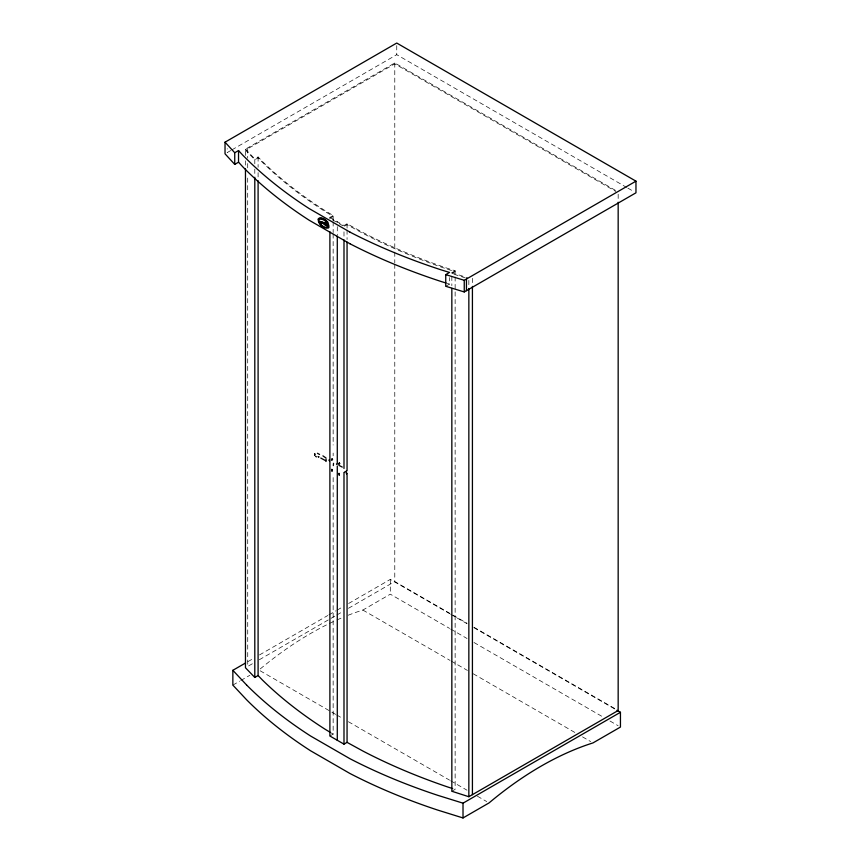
<?xml version="1.0" encoding="UTF-8"?>
<svg xmlns="http://www.w3.org/2000/svg" width="861" height="861" viewBox="0 0 861 861"><rect width="100%" height="100%" fill="white"/><g stroke="black" fill="none" stroke-linecap="round" stroke-linejoin="round"><path stroke-width="0.65" stroke-dasharray="4.3 3.23" d="M230.705 150.557L227.218 152.569L227.218 148.684M231.867 149.889L396.749 54.695L626.679 187.44M245.46 155.443L245.46 149.168L394.779 62.961L615.841 190.593M254.802 163.794L254.802 158.865L258.096 156.96L262.314 161.341A524.543 302.846 0 0 0 324.995 210.579L333.153 215.53L333.153 220.47M342.872 225.808L329.892 218.317L329.892 217.413L333.153 215.53M329.892 218.317L333.153 216.434L324.995 211.483A524.543 302.846 0 0 1 262.314 162.234L258.096 157.854L254.802 159.759L245.46 150.062L394.779 63.854L615.841 191.486M329.892 217.413L343.991 225.55L347.058 223.785L363.138 232.588A520.367 300.424 0 0 0 447.817 268.428L455.135 270.774L455.135 275.703M465.209 277.866L451.842 273.572L451.842 272.679L455.135 270.774M451.842 273.572L455.135 271.667L447.817 269.332A520.367 300.424 0 0 1 363.138 233.482L347.058 224.678L343.991 226.454L343.991 225.55M445.74 286.272L449.528 284.076L449.528 277.608M247.914 661.625L252.542 658.956M259.484 654.941L327.793 615.507M328.945 614.84L335.898 610.826M337.049 610.158L341.688 607.489M348.63 603.475L390.302 579.41L449.582 613.635M252.359 663.766L247.731 666.446L247.699 175.666M259.312 659.752L335.725 615.637M336.888 614.969L342.667 611.622M348.457 608.286L394.779 581.541L451.788 614.463M232.857 685.098L239.659 681.169M240.789 680.513L249.851 675.282M348.145 615.249A332.389 191.906 -60 0 1 362.847 610.051L390.302 594.187L449.582 628.412M329.892 736.004L333.153 734.121L333.153 477.295M451.842 791.259L455.135 789.354L455.135 277.048M447.257 283.387L449.528 284.076M451.842 272.679L467.631 277.748M627.841 188.118L633.642 191.465M452.951 615.131L466.91 623.192M473.894 627.228L618.166 710.519M450.744 614.313L467.017 623.698M473.991 627.734L615.798 709.593M450.744 629.09L467.017 638.485M473.991 642.51L603.012 716.998M609.986 721.023L618.123 725.715M362.847 610.051L450.012 660.376M451.175 661.044L467.448 670.439M473.259 673.797L575.546 732.851M582.52 736.876L590.657 741.569M335.618 714.35L258.903 670.052A332.389 191.906 -60 0 1 328.321 624.01M336.78 715.017L342.592 718.375M348.404 721.722L449.517 780.109M450.68 780.776L466.953 790.172M477.414 796.21L486.713 801.58M331.119 732.883L333.153 734.121M245.46 149.168L254.802 158.865M618.166 194.177L618.166 200.893M472.42 278.318L472.42 285.045M468.847 280.374L468.847 287.1M451.842 276.263L451.842 285.68M396.749 45.633L396.749 54.695M394.779 62.961L394.779 250.766M394.779 252.112L394.779 262.863M394.779 264.209L394.779 581.541M390.302 579.41L390.302 594.187M347.058 223.785L347.058 228.714M347.058 230.059L347.058 239.466M343.991 231.824L343.991 237.206M337.286 221.718L337.286 222.612M337.286 226.647L337.286 234.719M333.153 221.804L333.153 232.567M333.153 233.912L333.153 445.019M333.153 453.09L333.153 455.781M258.096 156.96L258.096 167.271M258.096 172.641L258.096 178.023M254.802 169.165L254.802 175.892M247.699 148.77L247.699 158.176M247.699 163.558L247.699 168.939M245.46 160.824L245.46 167.54M329.419 623.472A332.389 191.906 -60 0 1 335.941 620.415M337.017 619.92A332.389 191.906 -60 0 1 341.978 617.767"/><path stroke-width="1.29" d="M326.05 461.496L326.093 459.128M331.7 469.482L332.023 471.333L332.077 469.697M338.943 473.442L339.256 475.294L339.309 473.668M320.088 221.944L320.109 222.149A1.216 0.7 59.8 0 0 320.4 222.827L320.54 223.021A2.002 1.162 59.8 0 0 321.153 223.537L321.325 223.623A1.797 1.044 59.8 0 0 321.799 223.709C322.767 218.576 324.037 225.464 320.227 222.784A1.076 0.624 59.8 0 1 320.012 222.192C320.884 220.491 323.747 224.56 320.572 221.46A1.291 0.743 59.8 0 0 320.152 221.557L320.023 221.815M339.385 462.626L339.266 463.831L337.964 464.23M318.656 220.416L319.237 219.211C323.338 218.242 328.547 222.569 328.385 226.766L327.944 227.282C323.51 228.273 318.086 223.386 318.721 218.823L319.27 218.167C322.66 216.961 325.932 219.953 327.998 222.332M332.238 459.43L331.528 460.237M332.077 469.493L331.786 469.406M325.899 224.689L327.137 225.883L323.984 224.151A1.119 0.646 59.8 0 1 323.747 223.516L324.166 222.719A1.216 0.71 59.8 0 1 324.586 222.838L327.212 225.797L325.813 224.743M234.741 164.386L234.741 152.741L238.529 150.546L238.529 162.191L234.741 164.386L225.033 153.828L225.033 142.183L396.749 43.05L635.967 181.165L635.967 192.81L464.251 291.944L445.74 286.272L445.74 274.627L449.528 272.431L441.564 269.999A521.917 301.328 0 0 1 349.986 232.136M445.74 274.627L464.251 280.299L635.967 181.165M333.519 463.326L333.347 465.564M616.96 710.271L620.447 712.284L620.447 727.061L592.981 742.914A332.389 191.906 -60 0 0 489.037 802.926L463.014 817.95L437.679 810.072A514.028 296.776 0 0 1 349.889 773.458L310.606 750.792A518.128 299.144 0 0 1 246.569 699.745L232.857 685.098L232.857 670.31L245.6 662.959M245.46 168.885L245.46 667.749L254.802 677.446L258.096 675.541L258.096 180.713M329.892 231.76L329.892 736.004L343.991 744.141L347.058 742.365L363.138 751.169A520.367 300.424 0 0 0 447.817 787.019L452.692 788.579M451.842 288.36L451.842 791.259L468.847 796.726L618.166 710.519L618.166 202.238M246.569 684.969A518.128 299.144 0 0 0 310.595 736.015L349.889 758.681A514.028 296.776 0 0 0 437.679 795.295L463.014 803.173L620.447 712.284M345.498 471.591L346.477 471.053M344.4 472.226L345.229 471.763M339.234 473.496L339.008 473.367M339.083 463.562L339.847 463.605L338.911 463.487M320.776 458.063L325.641 460.667M316.461 456.89L315.481 456.276M319.571 454.468L317.461 453.284M446.116 283.032L441.564 281.644A521.917 301.328 0 0 1 349.986 243.781M342.28 467.082L338.965 465.392M349.986 232.126L309.142 208.566A526.06 303.718 0 0 1 242.92 155.314L238.529 150.546M349.986 243.771L309.142 220.212A526.06 303.718 0 0 1 242.92 166.959L238.529 162.191M326.007 457.987L322.918 455.867M330.097 732.259L324.995 729.17A524.543 302.846 0 0 1 262.314 679.921L258.096 675.541M331.689 459.376L332.626 459.645L331.496 459.387M232.857 670.31L246.569 684.969M225.033 142.183L234.741 152.741M320.152 223.537L321.304 224.839M336.479 463.896L336.683 464.466M329.171 459.828L329.419 460.85L329.322 460.097M325.092 223.677C322.746 220.728 324.726 226.82 325.544 224.215M332.152 458.665L332.271 459.236M472.42 286.39L472.42 794.66M468.847 288.446L468.847 796.726M466.447 279.039L466.447 290.684M464.251 280.299L464.251 291.944M463.014 803.173L463.014 817.95M347.058 242.156L347.058 470.752M347.058 473.432L347.058 742.365M343.991 239.896L343.991 468.492M343.991 472.517L343.991 744.141M337.286 236.065L337.286 463.304M337.286 465.995L337.286 740.299M254.802 177.237L254.802 677.446M314.792 453.898L314.717 455.071L314.792 453.898M327.277 224.366L326.125 224.527L327.126 224.226L324.909 222.407L327.277 224.366M325.695 223.925L325.91 224.592L325.695 223.925M318.226 219.135C317.774 223.968 323.661 229.177 328.396 228.014L328.956 227.358C329.408 222.525 323.521 217.306 318.785 218.479L318.226 219.135M318.818 456.9L318.247 456.739L318.818 456.9M346.531 473.722L346.445 472.452L346.52 473.733"/></g></svg>
